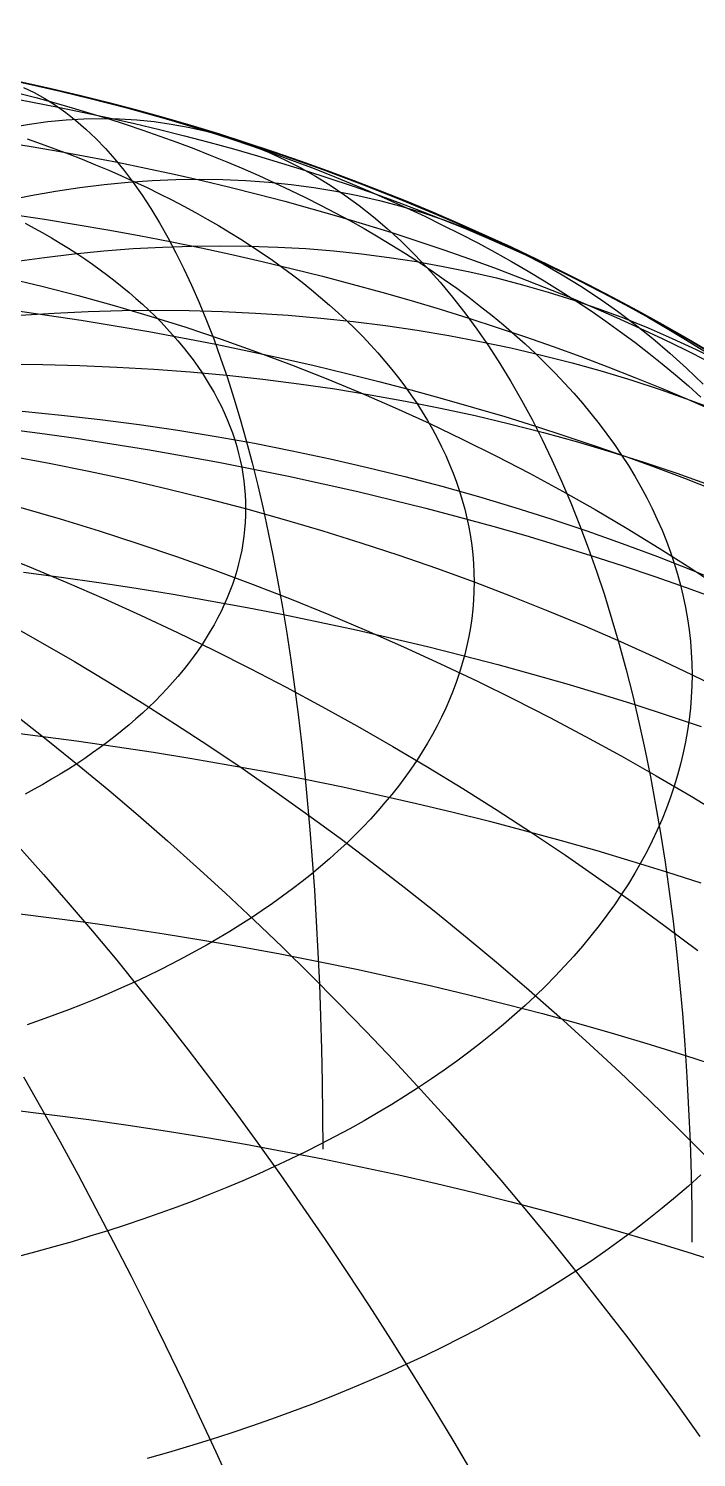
# Model space of a CAD drawing. Header units: millimetres. Extents: x -85 to 85, y -85 to 85.
# Drawn here: x 18.4 to 42.7, y 33 to 85 of the extents above; entities that cross this region are included whole.
import ezdxf

# ---------------------------------------------------------------- set-up
doc = ezdxf.new("R2010")
doc.units = ezdxf.units.MM
for name, color, linetype in [('CUT_OUTER', 1, 'Continuous'), ('ENGRAVE', 7, 'Continuous'), ('ENGRAVE_FINE', 8, 'Continuous')]:
    doc.layers.add(name, color=color, linetype=linetype)

msp = doc.modelspace()

# ---------------------------------------------------------------- linework, layer by layer
at = {"layer": 'CUT_OUTER'}
msp.add_circle((0, 0), 85, dxfattribs=at)
at = {"layer": 'ENGRAVE'}
for points in [[(17.6725, 83.1425), (19.1208, 82.8215), (20.5634, 82.4751), (21.9996, 82.1037), (23.4292, 81.7072), (24.8516, 81.2859), (26.2664, 80.8398), (27.6733, 80.3691), (29.0717, 79.8739), (30.4613, 79.3543), (31.8416, 78.8106), (33.2121, 78.2429), (34.5726, 77.6514), (35.9226, 77.0362), (37.2615, 76.3975), (38.5892, 75.7356), (39.9051, 75.0505), (41.2088, 74.3427), (42.5, 73.6122), (43.7782, 72.8592)], [(17.6725, 45.6876), (19.1208, 45.5111), (20.5634, 45.3208), (21.9996, 45.1167), (23.4292, 44.8989), (24.8516, 44.6673), (26.2664, 44.4222), (27.6733, 44.1635), (29.0717, 43.8914), (30.4613, 43.6059), (31.8416, 43.3071), (33.2121, 42.9952), (34.5726, 42.6701), (35.9226, 42.3321), (37.2615, 41.9811), (38.5892, 41.6174), (39.9051, 41.2409), (41.2088, 40.852), (42.5, 40.4505), (43.7782, 40.0368)]]:
    msp.add_lwpolyline(points, dxfattribs=at)
at = {"layer": 'ENGRAVE_FINE'}
for points in [[(17.9047, 83.0844), (18.716, 82.9088), (19.5216, 82.7255), (20.3213, 82.5344), (21.1147, 82.3357), (21.9018, 82.1294), (22.6822, 81.9156), (23.4556, 81.6943), (24.2219, 81.4657), (24.9809, 81.2298), (25.7322, 80.9866), (26.4757, 80.7362), (27.2111, 80.4787), (27.9383, 80.2143), (28.6569, 79.9429), (29.3668, 79.6646), (30.0677, 79.3796), (30.7595, 79.0879), (31.4419, 78.7896), (32.1148, 78.4848), (32.7779, 78.1736), (33.4309, 77.8561), (34.0738, 77.5324), (34.7063, 77.2026), (35.3283, 76.8667), (35.9395, 76.525), (36.5397, 76.1774), (37.1288, 75.8241), (37.7066, 75.4653), (38.2729, 75.1009), (38.8276, 74.7312), (39.3704, 74.3562), (39.9012, 73.976), (40.4199, 73.5908), (40.9263, 73.2007), (41.4202, 72.8058), (41.9014, 72.4063), (42.37, 72.0022), (42.8256, 71.5936)], [(17.9613, 82.6681), (18.6308, 82.4926), (19.2946, 82.3107), (19.9525, 82.1225), (20.6044, 81.928), (21.25, 81.7273), (21.8891, 81.5205), (22.5216, 81.3075), (23.1472, 81.0885), (23.7657, 80.8635), (24.377, 80.6326), (24.9809, 80.396), (25.5771, 80.1535), (26.1656, 79.9054), (26.7461, 79.6516), (27.3185, 79.3924), (27.8825, 79.1276), (28.4381, 78.8576), (28.9849, 78.5822), (29.523, 78.3016), (30.052, 78.0159), (30.5719, 77.7252), (31.0825, 77.4295), (31.5837, 77.129), (32.0752, 76.8238), (32.5569, 76.5138), (33.0287, 76.1993), (33.4905, 75.8803), (33.942, 75.5569), (34.3832, 75.2293), (34.814, 74.8974), (35.2341, 74.5615), (35.6435, 74.2216), (36.042, 73.8779), (36.4296, 73.5303), (36.8061, 73.1791), (37.1713, 72.8244), (37.5253, 72.4662), (37.8678, 72.1046), (38.1987, 71.7398), (38.5181, 71.3719), (38.8257, 71.001), (39.1215, 70.6272), (39.4053, 70.2507), (39.6772, 69.8714), (39.9369, 69.4896), (40.1845, 69.1054), (40.4199, 68.7189), (40.643, 68.3301), (40.8536, 67.9393), (41.0518, 67.5466), (41.2376, 67.1519), (41.4107, 66.7556), (41.5713, 66.3577), (41.7192, 65.9582), (41.8543, 65.5575), (41.9768, 65.1555), (42.0864, 64.7523), (42.1832, 64.3482), (42.2672, 63.9432), (42.3383, 63.5375), (42.3965, 63.1312), (42.4418, 62.7243), (42.4741, 62.3171), (42.4935, 61.9096), (42.5, 61.5021)], [(18.184, 82.863), (18.5771, 82.6728), (18.9645, 82.4574), (19.3462, 82.217), (19.722, 81.9514), (20.0917, 81.6609), (20.4554, 81.3456), (20.8128, 81.0054), (21.1638, 80.6406), (21.5085, 80.2512), (21.8465, 79.8374), (22.178, 79.3992), (22.5026, 78.9369), (22.8204, 78.4505), (23.1313, 77.9402), (23.4351, 77.4062), (23.7318, 76.8486), (24.0212, 76.2676), (24.3034, 75.6634), (24.5781, 75.0361), (24.8453, 74.3859), (25.105, 73.7131), (25.357, 73.0179), (25.6013, 72.3004), (25.8378, 71.5609), (26.0664, 70.7995), (26.2871, 70.0167), (26.4998, 69.2124), (26.7044, 68.3871), (26.9009, 67.541), (27.0892, 66.6743), (27.2692, 65.7873), (27.4409, 64.8803), (27.6043, 63.9534), (27.7592, 63.0071), (27.9057, 62.0417), (28.0437, 61.0573), (28.1732, 60.0543), (28.2941, 59.033), (28.4063, 57.9938), (28.5099, 56.9368), (28.6049, 55.8626), (28.6911, 54.7713), (28.7685, 53.6633), (28.8372, 52.539), (28.8971, 51.3987), (28.9483, 50.2427), (28.9906, 49.0714), (29.024, 47.8852), (29.0487, 46.6844), (29.0644, 45.4693), (29.0714, 44.2405)], [(17.5757, 82.4998), (18.517, 82.3267), (19.4528, 82.1446), (20.3826, 81.9536), (21.3062, 81.7537), (22.2233, 81.5449), (23.1336, 81.3274), (24.0369, 81.1012), (24.9328, 80.8664), (25.8212, 80.623), (26.7017, 80.3711), (27.5741, 80.1108), (28.4381, 79.8422), (29.2934, 79.5654), (30.1397, 79.2804), (30.9769, 78.9873), (31.8047, 78.6862), (32.6228, 78.3772), (33.4309, 78.0605), (34.2289, 77.736), (35.0164, 77.4039), (35.7933, 77.0644), (36.5593, 76.7174), (37.3141, 76.3632), (38.0575, 76.0017), (38.7894, 75.6332), (39.5095, 75.2577), (40.2175, 74.8754), (40.9132, 74.4863), (41.5965, 74.0906), (42.2672, 73.6885), (42.9249, 73.2799)], [(17.7361, 81.4177), (18.4075, 81.5296), (19.0732, 81.6167), (19.7332, 81.6789), (20.3871, 81.7163), (21.0348, 81.7287), (21.6761, 81.7163), (22.3108, 81.6789), (22.9387, 81.6167), (23.5596, 81.5296), (24.1734, 81.4177), (24.7798, 81.281), (25.3786, 81.1195), (25.9697, 80.9333), (26.5529, 80.7225), (27.128, 80.4871), (27.6948, 80.2271), (28.2532, 79.9428), (28.803, 79.634), (29.344, 79.301), (29.8761, 78.9439), (30.3991, 78.5627), (30.9128, 78.1576), (31.4171, 77.7286), (31.9119, 77.276), (32.3969, 76.7999), (32.872, 76.3003), (33.3372, 75.7776), (33.7921, 75.2317), (34.2368, 74.6629), (34.6711, 74.0714), (35.0948, 73.4573), (35.5078, 72.8208), (35.91, 72.1622), (36.3012, 71.4816), (36.6814, 70.7792), (37.0504, 70.0552), (37.4082, 69.3099), (37.7545, 68.5435), (38.0894, 67.7562), (38.4126, 66.9483), (38.7241, 66.1199), (39.0239, 65.2715), (39.3117, 64.4031), (39.5876, 63.5151), (39.8514, 62.6078), (40.1031, 61.6815), (40.3426, 60.7363), (40.5697, 59.7726), (40.7846, 58.7907), (40.9869, 57.7909), (41.1769, 56.7735), (41.3542, 55.7389), (41.519, 54.6872), (41.6711, 53.6189), (41.8105, 52.5342), (41.9372, 51.4336), (42.0512, 50.3172), (42.1523, 49.1856), (42.2405, 48.0389), (42.3159, 46.8777), (42.3784, 45.7021), (42.428, 44.5127), (42.4647, 43.3096), (42.4885, 42.0934), (42.4993, 40.8644)], [(17.4113, 80.8856), (18.4683, 80.7136), (19.5198, 80.5314), (20.5653, 80.3392), (21.6045, 80.137), (22.6371, 79.9248), (23.6629, 79.7028), (24.6814, 79.4709), (25.6925, 79.2294), (26.6957, 78.9781), (27.6907, 78.7173), (28.6774, 78.447), (29.6553, 78.1673), (30.6241, 77.8782), (31.5837, 77.5799), (32.5336, 77.2724), (33.4736, 76.9559), (34.4034, 76.6304), (35.3227, 76.296), (36.2313, 75.9529), (37.1288, 75.6011), (38.015, 75.2407), (38.8897, 74.8719), (39.7525, 74.4948), (40.6032, 74.1095), (41.4415, 73.716), (42.2672, 73.3146), (43.08, 72.9053)], [(18.3207, 80.988), (18.8296, 80.8098), (19.3328, 80.6268), (19.83, 80.439), (20.3213, 80.2464), (20.8063, 80.0492), (21.285, 79.8474), (21.7573, 79.641), (22.2228, 79.4301), (22.6817, 79.2147), (23.1336, 78.995), (23.5785, 78.771), (24.0162, 78.5428), (24.4465, 78.3104), (24.8695, 78.0739), (25.2848, 77.8333), (25.6925, 77.5889), (26.0923, 77.3406), (26.4842, 77.0884), (26.868, 76.8326), (27.2436, 76.5731), (27.6109, 76.31), (27.9698, 76.0435), (28.3202, 75.7736), (28.662, 75.5003), (28.995, 75.2238), (29.3192, 74.9442), (29.6345, 74.6614), (29.9408, 74.3757), (30.2379, 74.0872), (30.5258, 73.7958), (30.8044, 73.5017), (31.0737, 73.2049), (31.3334, 72.9057), (31.5837, 72.6039), (31.8243, 72.2999), (32.0552, 71.9935), (32.2763, 71.685), (32.4876, 71.3745), (32.689, 71.0619), (32.8805, 70.7475), (33.062, 70.4312), (33.2333, 70.1133), (33.3946, 69.7938), (33.5457, 69.4728), (33.6865, 69.1504), (33.8171, 68.8267), (33.9374, 68.5018), (34.0474, 68.1757), (34.147, 67.8487), (34.2362, 67.5208), (34.3149, 67.192), (34.3832, 66.8626), (34.4411, 66.5325), (34.4884, 66.202), (34.5252, 65.871), (34.5516, 65.5398), (34.5673, 65.2083), (34.5726, 64.8768)], [(17.554, 78.7471), (18.4543, 78.9283), (19.349, 79.0854), (20.2378, 79.2184), (21.1204, 79.3273), (21.9966, 79.412), (22.8661, 79.4726), (23.7287, 79.5089), (24.584, 79.521), (25.4318, 79.5089), (26.2719, 79.4726), (27.104, 79.412), (27.9278, 79.3273), (28.7431, 79.2184), (29.5496, 79.0854), (30.3472, 78.9283), (31.1355, 78.7471), (31.9143, 78.542), (32.6834, 78.3129), (33.4426, 78.06), (34.1915, 77.7833), (34.9301, 77.4829), (35.658, 77.1589), (36.375, 76.8114), (37.081, 76.4405), (37.7757, 76.0463), (38.4588, 75.629), (39.1303, 75.1886), (39.7898, 74.7253), (40.4372, 74.2393), (41.0723, 73.7306), (41.6949, 73.1995), (42.3048, 72.6461), (42.9018, 72.0705)], [(17.7981, 78.2426), (18.9546, 78.0664), (20.1054, 77.8791), (21.25, 77.6807), (22.3882, 77.4715), (23.5195, 77.2513), (24.6437, 77.0204), (25.7604, 76.7786), (26.8692, 76.5263), (27.9698, 76.2633), (29.062, 75.9898), (30.1452, 75.7059), (31.2193, 75.4116), (32.2839, 75.1071), (33.3386, 74.7924), (34.3832, 74.4676), (35.4173, 74.1329), (36.4407, 73.7883), (37.4529, 73.4339), (38.4537, 73.0699), (39.4428, 72.6964), (40.4199, 72.3134), (41.3847, 71.9211), (42.3369, 71.5196), (43.2761, 71.109)], [(18.2462, 77.9234), (18.5732, 77.7468), (18.8945, 77.5671), (19.2101, 77.3844), (19.5198, 77.1987), (19.8235, 77.01), (20.1213, 76.8184), (20.4129, 76.6241), (20.6982, 76.4269), (20.9773, 76.2271), (21.25, 76.0246), (21.5162, 75.8195), (21.7759, 75.6119), (22.0289, 75.4018), (22.2752, 75.1893), (22.5147, 74.9745), (22.7474, 74.7575), (22.9732, 74.5382), (23.1919, 74.3169), (23.4036, 74.0934), (23.6081, 73.868), (23.8055, 73.6406), (23.9956, 73.4114), (24.1784, 73.1803), (24.3538, 72.9476), (24.5218, 72.7132), (24.6824, 72.4773), (24.8354, 72.2398), (24.9809, 72.0009), (25.1187, 71.7607), (25.2489, 71.5191), (25.3714, 71.2764), (25.4862, 71.0325), (25.5932, 70.7875), (25.6925, 70.5416), (25.7839, 70.2947), (25.8674, 70.047), (25.9431, 69.7986), (26.0108, 69.5494), (26.0707, 69.2997), (26.1226, 69.0494), (26.1665, 68.7986), (26.2025, 68.5475), (26.2304, 68.2961), (26.2504, 68.0444), (26.2624, 67.7926), (26.2664, 67.5407)], [(17.8572, 76.5275), (18.9473, 76.6798), (20.0316, 76.8088), (21.1099, 76.9144), (22.1817, 76.9965), (23.2467, 77.0552), (24.3047, 77.0905), (25.3552, 77.1022), (26.3981, 77.0905), (27.4328, 77.0552), (28.4593, 76.9965), (29.4771, 76.9144), (30.4858, 76.8088), (31.4853, 76.6798), (32.4753, 76.5275), (33.4553, 76.3518), (34.4251, 76.1529), (35.3844, 75.9308), (36.333, 75.6856), (37.2705, 75.4173), (38.1966, 75.1261), (39.1112, 74.8119), (40.0138, 74.475), (40.9042, 74.1154), (41.7821, 73.7332), (42.6473, 73.3285), (43.4996, 72.9016)], [(17.535, 75.9523), (18.8578, 75.6347), (20.175, 75.294), (21.486, 74.9305), (22.7904, 74.5441), (24.0879, 74.135), (25.3781, 73.7033), (26.6605, 73.2491), (27.9348, 72.7727), (29.2006, 72.2741), (30.4575, 71.7535), (31.7052, 71.211), (32.9431, 70.6468), (34.1711, 70.0611), (35.3886, 69.4541), (36.5954, 68.8259), (37.791, 68.1767), (38.9751, 67.5068), (40.1473, 66.8163), (41.3073, 66.1054), (42.4547, 65.3745), (43.5891, 64.6236)], [(17.535, 75.9523), (18.8578, 75.6347), (20.175, 75.294), (21.486, 74.9305), (22.7904, 74.5441), (24.0879, 74.135), (25.3781, 73.7033), (26.6605, 73.2491), (27.9348, 72.7727), (29.2006, 72.2741), (30.4575, 71.7535), (31.7052, 71.211), (32.9431, 70.6468), (34.1711, 70.0611), (35.3886, 69.4541), (36.5954, 68.8259), (37.791, 68.1767), (38.9751, 67.5068), (40.1473, 66.8163), (41.3073, 66.1054), (42.4547, 65.3745), (43.5891, 64.6236)], [(17.8084, 74.7572), (19.0522, 74.5805), (20.2903, 74.3918), (21.5221, 74.1913), (22.7474, 73.979), (23.9658, 73.755), (25.1768, 73.5193), (26.3802, 73.2721), (27.5756, 73.0133), (28.7626, 72.7432), (29.9408, 72.4616), (31.1098, 72.1689), (32.2694, 71.8649), (33.4192, 71.5499), (34.5588, 71.2239), (35.6879, 70.8871), (36.8061, 70.5394), (37.9131, 70.1811), (39.0085, 69.8122), (40.0921, 69.4329), (41.1634, 69.0433), (42.2222, 68.6434), (43.2681, 68.2334)], [(18.0622, 74.5759), (19.3049, 74.6555), (20.5417, 74.7124), (21.7723, 74.7466), (22.9962, 74.758), (24.2131, 74.7466), (25.4226, 74.7124), (26.6244, 74.6555), (27.8181, 74.5759), (29.0033, 74.4735), (30.1797, 74.3484), (31.3469, 74.2007), (32.5045, 74.0304), (33.6522, 73.8376), (34.7897, 73.6222), (35.9166, 73.3845), (37.0325, 73.1243), (38.1372, 72.8419), (39.2302, 72.5373), (40.3113, 72.2107), (41.3801, 71.862), (42.4363, 71.4914), (43.4796, 71.0991)], [(17.5296, 72.7911), (18.8869, 72.78), (20.2385, 72.7468), (21.5839, 72.6913), (22.9228, 72.6138), (24.2546, 72.5141), (25.5791, 72.3923), (26.8958, 72.2485), (28.2043, 72.0827), (29.5042, 71.8949), (30.7951, 71.6852), (32.0766, 71.4537), (33.3484, 71.2004), (34.61, 70.9255), (35.861, 70.6289), (37.1012, 70.3108), (38.33, 69.9713), (39.5472, 69.6105), (40.7523, 69.2284), (41.945, 68.8253), (43.1249, 68.4013)], [(18.14, 71.0866), (19.5635, 70.9453), (20.9809, 70.7825), (22.392, 70.5981), (23.7963, 70.3922), (25.1933, 70.1649), (26.5827, 69.9162), (27.9639, 69.6462), (29.3366, 69.3549), (30.7004, 69.0426), (32.0549, 68.7092), (33.3996, 68.3549), (34.7341, 67.9797), (36.058, 67.5839), (37.3709, 67.1675), (38.6725, 66.7306), (39.9623, 66.2734), (41.2399, 65.796), (42.5049, 65.2985), (43.757, 64.7812)], [(17.4678, 70.4615), (18.7856, 70.2876), (20.0977, 70.1012), (21.4036, 69.9022), (22.7031, 69.6906), (23.9956, 69.4667), (25.2808, 69.2304), (26.5583, 68.9818), (27.8278, 68.721), (29.0887, 68.448), (30.3408, 68.1631), (31.5837, 67.8661), (32.8169, 67.5573), (34.0401, 67.2366), (35.253, 66.9044), (36.4551, 66.5605), (37.6461, 66.2051), (38.8257, 65.8384), (39.9934, 65.4604), (41.149, 65.0713), (42.292, 64.6712), (43.4221, 64.2601)], [(17.6725, 69.4646), (19.1208, 69.1963), (20.5634, 68.907), (21.9996, 68.5966), (23.4292, 68.2654), (24.8516, 67.9134), (26.2664, 67.5407), (27.6733, 67.1474), (29.0717, 66.7336), (30.4613, 66.2996), (31.8416, 65.8453), (33.2121, 65.371), (34.5726, 64.8768), (35.9226, 64.3628), (37.2615, 63.8292), (38.5892, 63.2761), (39.9051, 62.7038), (41.2088, 62.1124), (42.5, 61.5021), (43.7782, 60.873)], [(18.0957, 67.5839), (19.5193, 67.1675), (20.937, 66.7306), (22.3483, 66.2734), (23.7528, 65.796), (25.15, 65.2985), (26.5396, 64.7812), (27.9211, 64.2441), (29.2941, 63.6875), (30.6582, 63.1114), (32.013, 62.5162), (33.3579, 61.9019), (34.6928, 61.2687), (36.017, 60.6169), (37.3303, 59.9466), (38.6322, 59.2581), (39.9224, 58.5515), (41.2004, 57.827), (42.4658, 57.085), (43.7183, 56.3255)], [(26.2664, 67.5407), (26.2624, 67.2888), (26.2504, 67.0369), (26.2304, 66.7853), (26.2025, 66.5338), (26.1665, 66.2827), (26.1226, 66.0319), (26.0707, 65.7817), (26.0108, 65.5319), (25.9431, 65.2828), (25.8674, 65.0343), (25.7839, 64.7866), (25.6925, 64.5397), (25.5932, 64.2938), (25.4862, 64.0489), (25.3714, 63.805), (25.2489, 63.5622), (25.1187, 63.3207), (24.9809, 63.0804), (24.8354, 62.8415), (24.6824, 62.6041), (24.5218, 62.3681), (24.3538, 62.1337), (24.1784, 61.901), (23.9956, 61.67), (23.8055, 61.4407), (23.6081, 61.2134), (23.4036, 60.9879), (23.1919, 60.7645), (22.9732, 60.5431), (22.7474, 60.3238), (22.5147, 60.1068), (22.2752, 59.892), (22.0289, 59.6795), (21.7759, 59.4695), (21.5162, 59.2619), (21.25, 59.0568), (20.9773, 58.8543), (20.6982, 58.6544), (20.4129, 58.4573), (20.1213, 58.2629), (19.8235, 58.0713), (19.5198, 57.8827), (19.2101, 57.6969), (18.8945, 57.5142), (18.5732, 57.3345), (18.2462, 57.158)], [(17.046, 65.9711), (18.4053, 65.4242), (19.7589, 64.8573), (21.1066, 64.2707), (22.4478, 63.6645), (23.7822, 63.0389), (25.1094, 62.3941), (26.4288, 61.7304), (27.7403, 61.0478), (29.0433, 60.3466), (30.3374, 59.627), (31.6223, 58.8892), (32.8976, 58.1336), (34.1629, 57.3602), (35.4177, 56.5693), (36.6618, 55.7612), (37.8947, 54.9361), (39.116, 54.0943), (40.3255, 53.236), (41.5226, 52.3615), (42.7071, 51.4711)], [(18.185, 65.229), (19.5569, 65.048), (20.9229, 64.8538), (22.2825, 64.6467), (23.6353, 64.4265), (24.9809, 64.1933), (26.3189, 63.9473), (27.6488, 63.6885), (28.9704, 63.417), (30.2831, 63.1328), (31.5866, 62.8361), (32.8805, 62.527), (34.1644, 62.2055), (35.4378, 61.8717), (36.7005, 61.5258), (37.952, 61.1678), (39.1919, 60.7978), (40.4199, 60.416), (41.6356, 60.0225), (42.8386, 59.6175)], [(34.5726, 64.8768), (34.5673, 64.5452), (34.5516, 64.2137), (34.5252, 63.8825), (34.4884, 63.5515), (34.4411, 63.221), (34.3832, 62.8909), (34.3149, 62.5615), (34.2362, 62.2328), (34.147, 61.9048), (34.0474, 61.5778), (33.9374, 61.2518), (33.8171, 60.9269), (33.6865, 60.6032), (33.5457, 60.2807), (33.3946, 59.9597), (33.2333, 59.6402), (33.062, 59.3223), (32.8805, 59.0061), (32.689, 58.6916), (32.4876, 58.3791), (32.2763, 58.0685), (32.0552, 57.76), (31.8243, 57.4537), (31.5837, 57.1496), (31.3334, 56.8479), (31.0737, 56.5486), (30.8044, 56.2519), (30.5258, 55.9578), (30.2379, 55.6664), (29.9408, 55.3778), (29.6345, 55.0921), (29.3192, 54.8094), (28.995, 54.5297), (28.662, 54.2532), (28.3202, 53.98), (27.9698, 53.71), (27.6109, 53.4435), (27.2436, 53.1805), (26.868, 52.921), (26.4842, 52.6651), (26.0923, 52.413), (25.6925, 52.1647), (25.2848, 51.9202), (24.8695, 51.6797), (24.4465, 51.4432), (24.0162, 51.2108), (23.5785, 50.9825), (23.1336, 50.7585), (22.6817, 50.5388), (22.2228, 50.3235), (21.7573, 50.1126), (21.285, 49.9062), (20.8063, 49.7043), (20.3213, 49.5071), (19.83, 49.3145), (19.3328, 49.1267), (18.8296, 48.9437), (18.3207, 48.7656)], [(17.5543, 63.3984), (18.7993, 62.6973), (20.0385, 61.9772), (21.2717, 61.2381), (22.4983, 60.4805), (23.7182, 59.7044), (24.9307, 58.9101), (26.1357, 58.0979), (27.3328, 57.2679), (28.5215, 56.4206), (29.7015, 55.556), (30.8724, 54.6745), (32.034, 53.7764), (33.1858, 52.8619), (34.3275, 51.9312), (35.4587, 50.9848), (36.5792, 50.0228), (37.6885, 49.0456), (38.7863, 48.0535), (39.8723, 47.0467), (40.9462, 46.0256), (42.0075, 44.9905), (43.0561, 43.9416)], [(42.5, 61.5021), (42.4935, 61.0945), (42.4741, 60.687), (42.4418, 60.2798), (42.3965, 59.873), (42.3383, 59.4666), (42.2672, 59.0609), (42.1832, 58.6559), (42.0864, 58.2518), (41.9768, 57.8487), (41.8543, 57.4467), (41.7192, 57.0459), (41.5713, 56.6465), (41.4107, 56.2485), (41.2376, 55.8522), (41.0518, 55.4576), (40.8536, 55.0648), (40.643, 54.674), (40.4199, 54.2852), (40.1845, 53.8987), (39.9369, 53.5145), (39.6772, 53.1327), (39.4053, 52.7535), (39.1215, 52.3769), (38.8257, 52.0031), (38.5181, 51.6322), (38.1987, 51.2643), (37.8678, 50.8995), (37.5253, 50.538), (37.1713, 50.1798), (36.8061, 49.825), (36.4296, 49.4738), (36.042, 49.1263), (35.6435, 48.7825), (35.2341, 48.4426), (34.814, 48.1067), (34.3832, 47.7748), (33.942, 47.4472), (33.4905, 47.1238), (33.0287, 46.8048), (32.5569, 46.4903), (32.0752, 46.1804), (31.5837, 45.8751), (31.0825, 45.5746), (30.5719, 45.2789), (30.052, 44.9882), (29.523, 44.7025), (28.9849, 44.4219), (28.4381, 44.1466), (27.8825, 43.8765), (27.3185, 43.6118), (26.7461, 43.3525), (26.1656, 43.0988), (25.5771, 42.8506), (24.9809, 42.6082), (24.377, 42.3715), (23.7657, 42.1406), (23.1472, 41.9156), (22.5216, 41.6966), (21.8891, 41.4837), (21.25, 41.2768), (20.6044, 41.0761), (19.9525, 40.8816), (19.2946, 40.6934), (18.6308, 40.5115), (17.9613, 40.336)], [(18.0383, 59.9197), (19.1275, 59.0637), (20.2109, 58.1898), (21.288, 57.2981), (22.3587, 56.389), (23.4226, 55.4627), (24.4794, 54.5195), (25.5287, 53.5597), (26.5702, 52.5836), (27.6036, 51.5914), (28.6287, 50.5836), (29.645, 49.5603), (30.6522, 48.522), (31.6502, 47.4689), (32.6385, 46.4013), (33.6168, 45.3195), (34.5849, 44.224), (35.5425, 43.115), (36.4892, 41.9929), (37.4249, 40.8579), (38.3491, 39.7106), (39.2617, 38.5511), (40.1623, 37.3799), (41.0506, 36.1973), (41.9265, 35.0037), (42.7895, 33.7994)], [(17.2863, 59.4543), (18.703, 59.2818), (20.114, 59.0956), (21.5189, 58.896), (22.9172, 58.6829), (24.3085, 58.4564), (25.6925, 58.2166), (27.0686, 57.9636), (28.4364, 57.6974), (29.7956, 57.4182), (31.1457, 57.1259), (32.4864, 56.8208), (33.8171, 56.5028), (35.1376, 56.1722), (36.4473, 55.8289), (37.7459, 55.4731), (39.0331, 55.1049), (40.3083, 54.7244), (41.5713, 54.3318), (42.8216, 53.927)], [(18.0218, 55.2399), (18.9192, 54.2332), (19.8109, 53.2099), (20.6965, 52.1705), (21.5759, 51.1151), (22.4486, 50.0442), (23.3145, 48.958), (24.1734, 47.8569), (25.0248, 46.7413), (25.8687, 45.6114), (26.7046, 44.4676), (27.5324, 43.3102), (28.3519, 42.1397), (29.1627, 40.9563), (29.9646, 39.7605), (30.7574, 38.5525), (31.5408, 37.3328), (32.3146, 36.1018), (33.0786, 34.8597), (33.8325, 33.607), (34.576, 32.3441)], [(17.5757, 52.8605), (19.0161, 52.6851), (20.4507, 52.4958), (21.8791, 52.2928), (23.3008, 52.0761), (24.7155, 51.8459), (26.1226, 51.6021), (27.5217, 51.3448), (28.9125, 51.0742), (30.2944, 50.7903), (31.6671, 50.4931), (33.0302, 50.1829), (34.3832, 49.8596), (35.7258, 49.5234), (37.0574, 49.1744), (38.3778, 48.8126), (39.6865, 48.4383), (40.9831, 48.0514), (42.2672, 47.6522), (43.5384, 47.2407)], [(18.1858, 46.8777), (18.8534, 45.7021), (19.5153, 44.5127), (20.1712, 43.3096), (20.821, 42.0934), (21.4645, 40.8644), (22.1014, 39.6229), (22.7316, 38.3693), (23.3548, 37.1041), (23.9709, 35.8275), (24.5798, 34.5401), (25.1811, 33.2421), (25.7748, 31.934)], [(42.8256, 43.3135), (42.37, 42.9049), (41.9014, 42.5008), (41.4202, 42.1012), (40.9263, 41.7063), (40.4199, 41.3162), (39.9012, 40.931), (39.3704, 40.5509), (38.8276, 40.1759), (38.2729, 39.8062), (37.7066, 39.4418), (37.1288, 39.0829), (36.5397, 38.7297), (35.9395, 38.3821), (35.3283, 38.0403), (34.7063, 37.7045), (34.0738, 37.3746), (33.4309, 37.0509), (32.7779, 36.7334), (32.1148, 36.4222), (31.4419, 36.1174), (30.7595, 35.8191), (30.0677, 35.5274), (29.3668, 35.2424), (28.6569, 34.9642), (27.9383, 34.6928), (27.2111, 34.4283), (26.4757, 34.1709), (25.7322, 33.9205), (24.9809, 33.6773), (24.2219, 33.4413), (23.4556, 33.2127), (22.6822, 32.9915)]]:
    msp.add_lwpolyline(points, dxfattribs=at)

doc.saveas('drawing.dxf')
